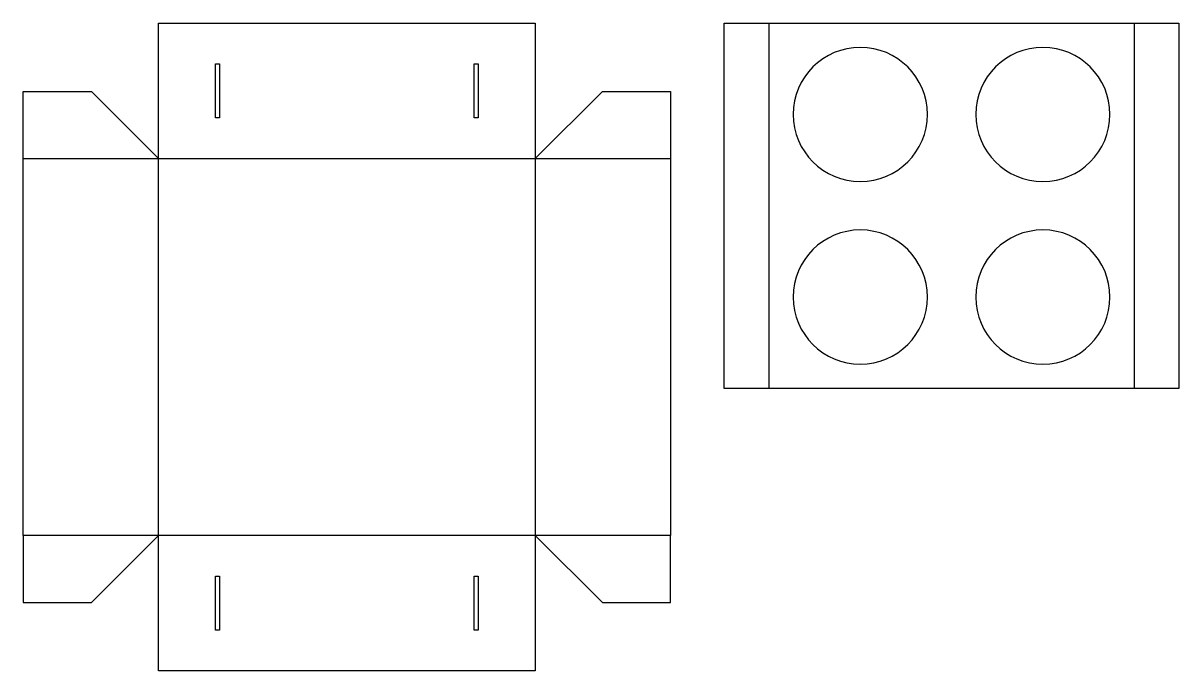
# Model space of a CAD drawing. Header units: millimetres. Extents: x 0 to 431, y 0 to 241.
import ezdxf

# ---------------------------------------------------------------- set-up
doc = ezdxf.new("R2010")
doc.units = ezdxf.units.MM
doc.layers.add('CREASE', color=5, linetype='CONTINUOUS')
doc.layers.add('CUT', color=1, linetype='CONTINUOUS')

msp = doc.modelspace()

# ---------------------------------------------------------------- linework, layer by layer
at = {"layer": 'CREASE'}
for p, q in [((278.017, 105.25), (278.017, 241.35)), ((414.117, 241.35), (414.117, 105.25)), ((0, 190.9), (50.45, 190.9)), ((50.45, 190.9), (190.9, 190.9)), ((50.45, 50.45), (50.45, 190.9)), ((190.9, 190.9), (190.9, 50.45)), ((190.9, 190.9), (241.35, 190.9)), ((50.45, 50.45), (0, 50.45)), ((190.9, 50.45), (50.45, 50.45)), ((241.35, 50.45), (190.9, 50.45))]:
    msp.add_line(p, q, dxfattribs=at)
at = {"layer": 'CUT'}
for p, q in [((50.45, 241.35), (190.9, 241.35)), ((50.45, 190.9), (50.45, 241.35)), ((190.9, 241.35), (190.9, 190.9)), ((261.35, 241.35), (278.017, 241.35)), ((261.35, 105.25), (261.35, 241.35)), ((278.017, 241.35), (414.117, 241.35)), ((414.117, 241.35), (430.783, 241.35)), ((430.783, 241.35), (430.783, 105.25)), ((71.7, 226.215), (73.2, 226.215)), ((71.7, 206.035), (71.7, 226.215)), ((73.2, 226.215), (73.2, 206.035)), ((168.15, 226.215), (169.65, 226.215)), ((168.15, 206.035), (168.15, 226.215)), ((169.65, 226.215), (169.65, 206.035)), ((0, 190.9), (0, 215.9)), ((0, 215.9), (25.45, 215.9)), ((25.45, 215.9), (50.45, 190.9)), ((190.9, 190.9), (215.9, 215.9)), ((215.9, 215.9), (241.35, 215.9)), ((241.35, 215.9), (241.35, 190.9)), ((73.2, 206.035), (71.7, 206.035)), ((169.65, 206.035), (168.15, 206.035)), ((0, 50.45), (0, 190.9)), ((241.35, 190.9), (241.35, 50.45)), ((278.017, 105.25), (261.35, 105.25)), ((414.117, 105.25), (278.017, 105.25)), ((430.783, 105.25), (414.117, 105.25)), ((0, 50.45), (0, 25.45)), ((25.45, 25.45), (50.45, 50.45)), ((50.45, 0), (50.45, 50.45)), ((190.9, 50.45), (190.9, 0)), ((190.9, 50.45), (215.9, 25.45)), ((241.35, 25.45), (241.35, 50.45)), ((71.7, 35.315), (73.2, 35.315)), ((71.7, 15.135), (71.7, 35.315)), ((73.2, 35.315), (73.2, 15.135)), ((168.15, 35.315), (169.65, 35.315)), ((168.15, 15.135), (168.15, 35.315)), ((169.65, 35.315), (169.65, 15.135)), ((0, 25.45), (25.45, 25.45)), ((215.9, 25.45), (241.35, 25.45)), ((73.2, 15.135), (71.7, 15.135)), ((169.65, 15.135), (168.15, 15.135)), ((190.9, 0), (50.45, 0))]:
    msp.add_line(p, q, dxfattribs=at)
for centre, start, end in [((312.042, 207.325), 90, 180), ((312.042, 207.325), 0, 90), ((380.092, 207.325), 90, 180), ((380.092, 207.325), 0, 90), ((312.042, 207.325), 180, 270), ((312.042, 207.325), 270, 0), ((380.092, 207.325), 180, 270), ((380.092, 207.325), 270, 0), ((312.042, 139.275), 90, 180), ((312.042, 139.275), 0, 90), ((380.092, 139.275), 90, 180), ((380.092, 139.275), 0, 90), ((312.042, 139.275), 180, 270), ((312.042, 139.275), 270, 0), ((380.092, 139.275), 180, 270), ((380.092, 139.275), 270, 0)]:
    msp.add_arc(centre, 25, start, end, dxfattribs=at)

doc.saveas('drawing.dxf')
